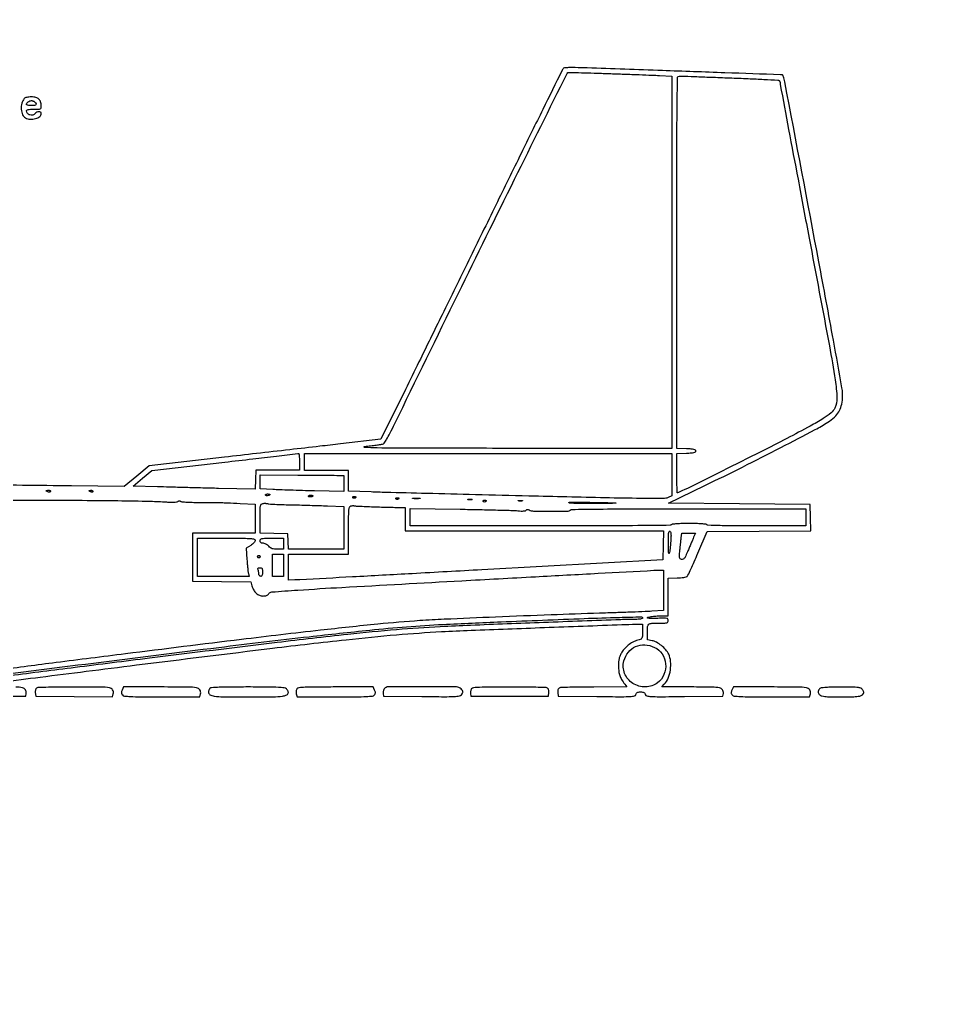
# Model space of a CAD drawing. Extents: x 56 to 1133, y 13 to 780.
# Drawn here: x 896.5 to 960.1, y 712.3 to 779.7 of the extents above; entities that cross this region are included whole.
import ezdxf

# ---------------------------------------------------------------- set-up
doc = ezdxf.new("R2010")
doc.units = 0
doc.header["$MEASUREMENT"] = 0

msp = doc.modelspace()

# ---------------------------------------------------------------- linework, layer by layer
for points in [[(1017.40694, 575.895877, -0.000001), (1070.584681, 576.252606, -0.000002), (1122.697079, 576.601864, -0.000762)], [(932.02633, 688.971428, 0.000018), (895.932329, 687.35495, 0.000001), (855.016472, 685.520999, 0.00389)], [(949.508039, 401.901185, -0.000001), (949.529232, 360.757398, -0.000095)], [(949.909968, 360.762414, -0.000001), (949.931161, 401.901185, -0.259795)], [(819.22083, 614.808985, -0.000001), (854.266873, 617.454773, -0.000007), (888.817591, 620.062598, -0.014541), (889.92855, 620.114007, 0.088015), (890.116728, 620.150732, 0.354957), (890.170848, 620.245186, 0.28061), (890.089177, 620.340395, 0.077667), (889.88625, 620.373064, 0.019653), (889.662207, 620.365286, 0.000005), (879.343089, 619.600119, 0.000095), (867.908699, 618.749962, 0.000058), (854.380738, 617.739988, -0.000134), (836.828641, 616.432261, -0.000615)], [(529.032925, 286.436984, -0.000002), (529.83462, 265.012438, -0.000004), (530.769888, 240.009811, -0.000003), (531.839084, 211.4154, 0.000001), (532.991169, 180.601107, 0.000001), (534.178651, 148.843697, 0.000001), (535.23949, 120.47627, 0.000003), (535.941746, 101.701946, 0.000115)], [(1130.14234, 577.288816, 0.000001), (1112.945079, 577.188951, 0.000111)], [(709.138363, 517.551959, 0.000072), (709.121796, 442.82444, 0.000019), (709.1172, 324.090018, -0.000009), (709.114218, 161.564965, -0.000147)], [(787.283956, 612.066652, -0.000003), (818.495633, 611.712747, -0.128867)], [(709.450724, 554.916273, 0.000002), (709.414274, 575.305401, 0.198447)], [(528.70788, 577.073614, 0.000003), (528.686579, 549.005158, 0.000159)], [(1130.319428, 549.297508, 0.000003), (1130.298148, 577.178284, 0.310328)], [(835.1712, 689.830976, -0.000072), (811.457516, 690.797751, -0.000023), (776.24206, 692.24018, -0.000005), (738.24719, 693.798592, -0.000834)], [(819.461704, 611.746638, -0.000005), (854.727234, 611.36384, -0.000007), (889.942947, 610.980699, -0.136758)], [(999.895262, 130.411957, -0.000016), (999.889323, 214.686923, -0.00001), (999.8874, 314.7966)], [(833.070889, 611.868944, -0.000002), (823.249833, 611.984443, -0.195857)], [(823.216169, 612.020117, -0.000002), (832.976516, 612.760134, -0.000205)], [(949.534419, 437.103757, -0.000003), (949.50785, 417.314747, -0.198562)], [(949.93135, 417.399347, -0.000003), (949.904781, 437.177782, -0.000198)], [(883.1394, 686.445843, 0.000014), (915.304651, 687.878093, 0.000063)], [(895.318023, 734.081, -0.000265), (897.961584, 734.418638, -0.00038), (901.113757, 734.817104, -0.000285), (904.5855, 735.251278, -0.000582), (913.944346, 736.405215, -0.003173), (919.013724, 736.991648, -0.005789), (922.481682, 737.329954, -0.008271), (925.5663, 737.543519, -0.003385), (927.603347, 737.636909, -0.000312), (932.650144, 737.830894, -0.000151), (937.984406, 738.030976, -0.008924), (938.95425, 738.049736), (939.3984, 738.0504), (939.3984, 737.544412, -0.008768), (939.392878, 737.229555, -0.089926), (939.365272, 737.102796, -0.180142), (939.300164, 737.032946, -0.05915), (939.16575, 736.984504, 0.054884), (938.821988, 736.863908, 0.04564), (938.489169, 736.665187, 0.045832), (938.199396, 736.410475, 0.056731), (937.983599, 736.123501, 0.025178), (937.863163, 735.892774, 0.047797), (937.794294, 735.695077, 0.043611), (937.760645, 735.476181, 0.017637), (937.751551, 735.174, 0.027001), (937.773071, 734.810733, 0.054884), (937.836205, 734.532094, 0.051511), (937.961435, 734.262887, 0.021217), (938.182425, 733.92615), (938.319238, 733.7358), (936.045869, 733.734505, 0.002929), (935.166399, 733.728852, 0.004537), (934.407248, 733.712635, 0.001523), (933.752986, 733.690724, 0.132895), (933.659976, 733.661875, 0.128667), (933.61786, 733.616655, 0.058144), (933.587761, 733.540807, 0.050883), (933.572583, 733.446723, 0.043008), (933.575376, 733.34592), (933.6033, 733.1013), (936.254652, 733.078934, 0.000926), (937.977979, 733.06759, 0.014899), (938.559742, 733.082176, 0.046391), (938.846847, 733.124856, 0.275339), (938.950569, 733.226984, -0.087084), (938.98735, 733.307287, -0.120432), (939.046281, 733.359798, -0.089811), (939.136594, 733.388628, -0.032476), (939.2715, 733.3974, -0.032476), (939.406406, 733.388628, -0.089811), (939.496719, 733.359798, -0.120432), (939.55565, 733.307287, -0.087084), (939.592431, 733.226984, 0.275339), (939.696153, 733.124856, 0.046391), (939.983258, 733.082176, 0.014899), (940.565021, 733.06759, 0.000926), (942.288348, 733.078934), (944.9397, 733.1013), (944.967344, 733.296307, 0.187027), (944.91064, 733.539626, 0.196407), (944.70606, 733.674885, 0.046084), (944.207413, 733.727032, 0.003023), (942.757294, 733.7358), (940.722506, 733.7358), (940.902415, 733.927305, 0.09398), (941.169027, 734.34622, 0.058316), (941.320969, 734.910858, 0.058039), (941.33887, 735.499127, 0.089623), (941.206335, 735.988858, 0.068371), (941.008148, 736.291623, 0.043257), (940.704181, 736.585316, 0.0438), (940.364082, 736.815111, 0.087246), (940.05791, 736.920878), (939.7368, 736.972225), (939.7368, 737.502261, -0.027203), (939.758224, 737.895757, -0.208898), (939.848077, 738.052449, -0.148614), (940.042217, 738.121822, -0.012033), (940.589719, 738.135, 0.006521), (940.940018, 738.139569, 0.066374), (941.083282, 738.162489, 0.192801), (941.149854, 738.215461, 0.130165), (941.175, 738.310416, 0.14981), (941.145703, 738.406002, 0.195689), (941.070423, 738.45635, 0.055954), (940.903675, 738.4716, 0.004359), (940.455703, 738.458466, -0.006818), (940.179907, 738.451738, -0.011382), (939.947757, 738.454526, -0.005112), (939.755748, 738.463171, -0.399223), (939.736603, 738.483481, -0.356035), (939.78101, 738.537523, -0.011856), (940.073998, 738.589371, -0.019474), (940.417385, 738.628166, -0.017812), (940.77315, 738.641669), (941.175, 738.6426), (941.17583, 739.93275), (941.17666, 741.2229), (941.783345, 741.242445, 0.013149), (942.022298, 741.25644, 0.017473), (942.238381, 741.282438, 0.014859), (942.414086, 741.31521, 0.141983), (942.480465, 741.351146, 0.088434), (942.533687, 741.426313, 0.001745), (942.733224, 741.854355, 0.004113), (942.960958, 742.35822, 0.002742), (943.213927, 742.939001), (943.856954, 744.4377), (947.42563, 744.45977), (950.994306, 744.481841), (950.970303, 745.39037), (950.9463, 746.2989), (946.067659, 746.3412), (941.189018, 746.3835), (943.698859, 747.601583, 0.003167), (946.275829, 748.872473, 0.002856), (948.927111, 750.219949, 0.001973), (951.283407, 751.446277, 0.024686), (952.14913, 751.957222, 0.036242), (952.613013, 752.313535, 0.072813), (952.909079, 752.666478, 0.076697), (953.082341, 753.076831, 0.0442), (953.16696, 753.607644, 0.061121), (953.129516, 754.322235, 0.001472), (952.542912, 757.594403, 0.001576), (951.541339, 762.991711, 0.000173), (949.197591, 775.38015, 0.017637), (949.155393, 775.56658, 0.027232), (949.104641, 775.723766, 0.025611), (949.052577, 775.840988, 0.281993), (949.010643, 775.866807, -0.008203), (948.894831, 775.86896, -0.000004), (945.073359, 776.002772, -0.000055), (940.773768, 776.15383, -0.000031), (935.588152, 776.336909, 0.00278), (934.760192, 776.361585, 0.015019), (934.31023, 776.358975, 0.02243), (934.034988, 776.336717, 0.200992), (933.932166, 776.277539, 0.048471), (933.870895, 776.178713, 0.000036), (932.538002, 773.475222, 0.000418), (931.054321, 770.458977, 0.000256), (929.309141, 766.899, -0.000046), (927.449301, 763.101098, -0.000048), (925.611477, 759.349957, -0.000046), (924.020368, 756.103935, -0.00021), (923.090189, 754.20873), (921.406622, 750.782161), (918.621961, 750.463351, -0.000039), (917.20238, 750.300939, -0.000013), (915.129916, 750.064052, -0.000013), (912.836805, 749.802065, -0.000015), (910.644522, 749.551723), (905.451745, 748.958905), (904.595622, 748.245385), (903.7395, 747.531866), (900.1017, 747.575273, 0.000959), (893.388762, 747.642503, 0.000144), (879.902699, 747.747837, 0.000108)], [(857.022983, 690.184946, 0.000007), (844.000706, 689.65054, 0.00449)], [(889.898022, 617.295255, 0.000005), (879.160027, 616.495422, 0.000006), (866.429746, 615.546889, 0.000005), (852.9372, 614.541247)], [(883.5201, 690.92987, 0.000031), (915.734638, 692.237406, 0.000116)], [(845.701455, 689.376656, -0.000011), (856.735476, 689.834143, -0.000142)], [(934.913496, 693.361716, -0.000014), (921.791289, 692.825595, -0.000025), (906.26751, 692.192572, -0.000018), (888.8076, 691.4821, 0.000035), (871.633284, 690.782654, 0.000057)], [(936.001442, 693.065973, 0.00002), (951.258275, 693.693865, 0.012008)], [(895.488244, 746.600458, 0.000966), (897.192691, 746.595906, -0.001219), (900.488035, 746.585439, -0.001957), (903.298279, 746.558662, -0.001896), (905.535492, 746.520102, -0.012384), (906.6582, 746.468655, 0.012946), (906.910245, 746.457389, 0.016522), (907.142759, 746.460706, 0.01451), (907.33454, 746.475372, 0.11847), (907.416763, 746.504566, -0.065876), (907.471772, 746.530832, -0.069896), (907.530615, 746.541195, -0.076028), (907.585542, 746.534739, -0.106389), (907.629225, 746.511956, 0.156786), (907.702811, 746.482421, 0.003731), (908.076569, 746.458775, 0.007841), (908.519412, 746.441035, 0.005202), (909.027963, 746.433939, -0.000447), (910.006965, 746.429589, -0.004373), (910.420338, 746.423767, -0.004718), (910.823709, 746.410747, -0.000567), (911.71305, 746.372628), (912.7494, 746.32703), (912.7494, 745.318915), (912.7494, 744.3108), (910.5921, 744.3108), (908.4348, 744.3108), (908.4348, 742.662631), (908.4348, 741.014462), (910.440929, 740.991781), (912.447059, 740.9691), (912.526222, 740.692916, 0.059997), (912.646518, 740.407591, 0.077436), (912.823611, 740.185619, 0.086328), (913.04249, 740.045141, 0.099922), (913.284942, 739.9962, 0.038926), (913.417951, 740.006571, 0.057331), (913.530765, 740.037813, 0.065466), (913.621964, 740.08948, 0.077571), (913.690831, 740.160534, -0.223752), (913.89855, 740.278256, -0.00212), (915.686358, 740.405603, -0.002756), (918.723217, 740.592174, -0.000208), (926.9622, 741.049328, -0.000144), (932.031263, 741.327018, -0.00023), (936.358748, 741.560834, -0.000038), (940.192024, 741.765884, -0.013686), (940.47705, 741.773295), (940.8366, 741.7728), (940.8366, 740.384795), (940.8366, 738.996791), (940.05405, 738.947724, -0.005325), (939.59145, 738.923661, -0.000813), (938.668857, 738.887018, -0.000909), (937.579843, 738.847522, -0.000788), (936.4374, 738.809969, 0.001486), (933.11936, 738.696269, 0.000974), (929.296751, 738.54645, 0.000777), (925.760813, 738.395466, 0.005822), (924.0858, 738.301783, 0.007964), (921.184006, 738.059082, 0.003243), (917.244186, 737.64046, 0.002267), (911.800862, 737.00135, 0.000752), (903.8241, 736.015914, 0.000639), (899.048269, 735.412422, 0.00116), (895.144869, 734.9049, 0.001405)], [(867.494661, 577.364799, 0.000005), (856.344487, 577.379916, 0.00021)], [(854.350852, 685.148576, -0.000011), (862.749698, 685.530438, -0.000146)], [(893.052368, 734.290719, -0.00056), (901.617716, 735.386022, -0.000939), (910.240389, 736.462379, -0.002423), (916.4718, 737.197721, -0.001737), (920.633953, 737.653799, -0.007061), (923.171363, 737.886737, -0.007295), (925.675488, 738.044284, -0.001943), (929.6694, 738.221553, -0.000338), (935.394408, 738.449487, -0.003309), (937.812003, 738.528084, -0.001807), (939.308727, 738.561416, -0.419687), (939.3984, 738.4734, -0.336141), (939.373264, 738.440235, -0.02505), (939.255505, 738.413456, -0.02669), (939.098427, 738.394493, -0.016355), (938.91195, 738.388136, 0.008914), (937.906175, 738.368832, 0.000164), (932.597826, 738.170494, 0.000334), (927.569609, 737.977606, 0.003393), (925.4817, 737.881919, 0.008073), (922.479335, 737.675243, 0.005736), (919.120694, 737.350647, 0.003216), (914.263687, 736.79331, 0.000619), (905.4738, 735.716314, 0.000594), (900.357975, 735.076884, 0.000901), (895.91082, 734.507518, 0.000714)], [(894.3066, 733.1013), (896.9715, 733.1013), (896.999144, 733.296307, 0.181106), (896.945656, 733.538333, 0.198449), (896.748458, 733.674158, 0.04838), (896.270032, 733.729256, 0.003343)], [(933.931778, 688.71039, 0.000029), (946.910723, 689.292724, 0.002763)], [(945.592197, 693.811947, -0.000008), (943.155962, 693.708513, -0.000008), (940.63565, 693.601586, -0.000011)]]:
    msp.add_lwpolyline(points, format="xyb")
for points in [[(937.080181, 775.951953, -0.000805), (938.144663, 775.916096, -0.000872), (939.181269, 775.877697, -0.00082), (940.069968, 775.841767, -0.00423), (940.56165, 775.816912), (941.4288, 775.765718), (941.4288, 762.956959), (941.4288, 750.1482), (930.32505, 750.158519, -0.000223), (923.662242, 750.167687, -0.002819), (921.149697, 750.186431, -0.016556), (920.279907, 750.22665, -0.907647), (920.2788, 750.290113, 0.001316), (920.696582, 750.339139, 0.001738), (921.077016, 750.38614, 0.001248), (921.395669, 750.427441, 0.016993), (921.511132, 750.446711, 0.188296), (921.625302, 750.520147, 0.022078), (921.795064, 750.77767, 0.017038), (922.022176, 751.188888, 0.004484), (922.357132, 751.862308, -0.000746), (926.72026, 760.80126, -0.001082), (930.60046, 768.677635, -0.000049), (934.20779, 775.958516, -0.283772), (934.330681, 776.035167, -0.008653), (934.434144, 776.033861, -0.000081), (935.194108, 776.010984, -0.000274), (936.068402, 775.984044, -0.000177)], [(945.389529, 775.655594, -0.001287), (946.670372, 775.604378, -0.00207), (947.761861, 775.553389, -0.000349), (948.726693, 775.503637, -0.125999), (948.794679, 775.48239, -0.101683), (948.824921, 775.453862, -0.051971), (948.850417, 775.408071, -0.04859), (948.867748, 775.353419, -0.052543), (948.8736, 775.297882, 0.046213), (948.8837, 775.188834, 0.000028), (949.459926, 772.105888, 0.000361), (950.104324, 768.672996, 0.00022), (950.869603, 764.622124, -0.000471), (952.266382, 757.208118, -0.008797), (952.663287, 754.863287, -0.027214), (952.781233, 753.634221, -0.122159), (952.637458, 752.931663, -0.110114), (952.379712, 752.602502, -0.030426), (951.844273, 752.215128, -0.017802), (950.948305, 751.69032, -0.003716), (949.3389, 750.838404, -0.00357), (947.553561, 749.926413, -0.00115), (944.89419, 748.599454, -0.000091), (941.935539, 747.132327, -0.11555), (941.808624, 747.1026, -0.404183), (941.791739, 747.118915, -0.000923), (941.779368, 747.499175, -0.004793), (941.770177, 747.934971, -0.002875), (941.7672, 748.452641), (941.7672, 749.802683), (942.42285, 749.827391, 0.007884), (942.758141, 749.845325, 0.03953), (942.943957, 749.87307, 0.086977), (943.043909, 749.915419, 0.254416), (943.0785, 749.979, 0.254416), (943.043909, 750.042581, 0.086977), (942.943957, 750.08493, 0.03953), (942.758141, 750.112675, 0.007884), (942.42285, 750.130609), (941.7672, 750.155317), (941.7672, 762.968659, -0.0002), (941.770415, 770.988165, -0.002688), (941.788593, 773.930371, -0.001606), (941.81447, 775.682686, -0.410908), (941.91525, 775.781011, -0.007299), (942.029749, 775.778574, -0.000052), (942.99689, 775.743762, -0.000199), (944.103896, 775.703359, -0.000128)], [(896.851405, 774.225099, 0.114925), (896.691181, 773.904836, 0.076162), (896.656954, 773.493434, 0.080934), (896.745414, 773.116557, 0.173547), (896.943148, 772.898135, 0.109914), (897.269475, 772.806961, 0.084518), (897.63798, 772.849577, 0.098743), (897.925994, 772.999746, 0.227122), (898.029, 773.214812, 0.266905), (897.982532, 773.29566, 0.140535), (897.866596, 773.325048, 0.101639), (897.720976, 773.290403, 0.110931), (897.606, 773.2017, -0.157191), (897.441765, 773.097299, -0.140647), (897.239277, 773.102372, -0.146525), (897.076088, 773.212939, -0.17277), (897.0138, 773.38782, -0.271111), (897.043282, 773.438197, -0.074749), (897.132565, 773.472067, -0.041317), (897.284854, 773.492099, -0.01205), (897.5214, 773.4978, 0.006964), (897.849912, 773.502375, 0.101771), (897.962161, 773.528741, 0.233601), (898.013558, 773.592523, 0.054883), (898.029, 773.732776, 0.075665), (897.987563, 774.005023, 0.133341), (897.866173, 774.195579, 0.124234), (897.65795, 774.306983, 0.061094), (897.357762, 774.3438, 0.023108), (897.184253, 774.335777, 0.034475), (897.034388, 774.311386, 0.040139), (896.917842, 774.273989, 0.122442)], [(897.58908, 773.98848, -0.062762), (897.676409, 773.875967, -0.342546), (897.667397, 773.804454, -0.176014), (897.575383, 773.76148, -0.022123), (897.3522, 773.7516, -0.01883), (897.222488, 773.756487, -0.03053), (897.113205, 773.771481, -0.031449), (897.032788, 773.792897, -0.322437), (897.0138, 773.81928, -0.159399), (897.042385, 773.906667, -0.06604), (897.129434, 773.997493, -0.06369), (897.242926, 774.06669, -0.10547), (897.3522, 774.09, -0.062206), (897.411447, 774.0826, -0.039117), (897.477619, 774.060178, -0.038823), (897.540293, 774.02735, -0.056383)], [(915.795, 749.235792), (915.795, 748.661784), (914.29335, 748.664742), (912.7917, 748.6677), (912.766848, 748.004086), (912.741996, 747.340471), (910.228848, 747.401738, -0.000384), (909.143513, 747.429032, -0.000296), (907.959756, 747.460415, -0.0003), (906.853758, 747.491055, -0.000717), (906.033382, 747.515453), (904.351064, 747.5679), (905.000481, 748.100562), (905.649898, 748.633224), (910.658999, 749.21216, 0.000037), (912.584078, 749.434799, 0.000061), (914.215315, 749.62378, 0.000005), (915.680037, 749.793665, 0.007717), (915.73155, 749.800448, -0.410257), (915.756733, 749.781998, -0.011993), (915.776362, 749.638438, -0.017596), (915.790443, 749.455234, -0.010382)], [(941.4288, 748.349952), (941.4288, 746.890104), (941.160405, 746.771301, -0.104824), (940.839168, 746.703558, -0.002509), (939.303849, 746.712877, -0.00289), (936.833413, 746.754551, -0.000378), (931.579455, 746.877538, -0.000152), (927.900052, 746.967568, -0.000201), (924.548928, 747.051927, -0.000143), (921.73909, 747.124592, -0.00198), (920.72295, 747.155189), (919.179, 747.207799), (919.179, 747.9166), (919.179, 748.6254), (917.6562, 748.6254), (916.1334, 748.6254), (916.1334, 749.2176), (916.1334, 749.8098), (928.7811, 749.8098), (941.4288, 749.8098)], [(918.56565, 748.297126), (918.8406, 748.287), (918.8406, 747.733723), (918.8406, 747.180446), (916.83135, 747.228702, -0.001191), (915.998503, 747.25069, -0.001157), (915.157592, 747.276842, -0.001141), (914.418258, 747.303236, -0.004293), (913.95495, 747.32482), (913.0878, 747.372682), (913.0878, 747.852519), (913.0878, 748.332355), (915.68925, 748.319803, -0.000314), (916.705919, 748.314259, -0.00045), (917.607291, 748.307964, -0.00024), (918.370556, 748.30158, -0.006992)], [(898.665784, 747.190895, -0.126981), (898.637313, 747.163584, -0.081026), (898.593988, 747.147755, -0.072258), (898.542804, 747.145484, -0.066719), (898.491591, 747.157646, -0.027681), (898.386904, 747.204617, -0.395517), (898.374411, 747.239888, -0.275668), (898.411646, 747.266469, -0.020503), (898.541593, 747.2718, -0.045552), (898.604852, 747.266025, -0.099152), (898.649928, 747.248034, -0.177225), (898.669809, 747.221475, -0.214542)], [(901.5822, 747.189855, -0.184534), (901.571838, 747.162734, -0.147206), (901.544923, 747.146286, -0.100118), (901.503891, 747.143958, -0.055937), (901.4553, 747.156606, -0.02136), (901.406692, 747.177682, -0.030395), (901.365677, 747.200765, -0.030693), (901.33577, 747.222789, -0.222225), (901.3284, 747.238551, -0.289661), (901.336529, 747.251405, -0.046727), (901.365677, 747.262033, -0.039339), (901.40667, 747.269391, -0.024748), (901.4553, 747.2718, -0.062722), (901.503821, 747.265689, -0.08088), (901.544923, 747.247729, -0.098158), (901.572429, 747.221107, -0.152681)], [(915.1605, 746.276329, -0.001674), (915.792965, 746.262121, -0.001172), (916.505508, 746.242056, -0.001182), (917.18808, 746.219619, -0.002466), (917.71965, 746.198262), (918.8406, 746.147686), (918.8406, 744.679343), (918.8406, 743.211), (916.941137, 743.211), (915.041674, 743.211), (915.016487, 743.73975), (914.9913, 744.2685), (914.03955, 744.292421), (913.0878, 744.316341), (913.0878, 745.322887, -0.002958), (913.091619, 745.968362, -0.042202), (913.113713, 746.197352, -0.148432), (913.170477, 746.307661, -0.154298), (913.27815, 746.365737, -0.03192), (913.360333, 746.376035, -0.025298), (913.449862, 746.376952, -0.025941), (913.53327, 746.369239, -0.056351), (913.5954, 746.352932, 0.078055), (913.689932, 746.332442, 0.002188), (914.107494, 746.310172, 0.004427), (914.600219, 746.290427, 0.003021)], [(913.7646, 746.984751, -0.291414), (913.732334, 746.934091, -0.069655), (913.632337, 746.903436, -0.0667), (913.52392, 746.900706, -0.231296), (913.466216, 746.937095, -0.214542), (913.462191, 746.967675, -0.177225), (913.482072, 746.994234, -0.099152), (913.527148, 747.012225, -0.045552), (913.590407, 747.018, -0.017964), (913.657179, 747.0156, -0.029198), (913.713431, 747.008233, -0.029196), (913.755081, 746.997732, -0.327354)], [(916.7256, 746.900151, -0.291414), (916.693334, 746.849491, -0.069655), (916.593337, 746.818836, -0.0667), (916.48492, 746.816106, -0.231296), (916.427216, 746.852495, -0.214542), (916.423191, 746.883075, -0.177225), (916.443072, 746.909634, -0.099152), (916.488148, 746.927625, -0.045552), (916.551407, 746.9334, -0.017964), (916.618179, 746.931, -0.029198), (916.674431, 746.923633, -0.029196), (916.716081, 746.913132, -0.327354)], [(919.6866, 746.811493, -0.211827), (919.662608, 746.757402, -0.127879), (919.599385, 746.724371, -0.122608), (919.526024, 746.725612, -0.191362), (919.475953, 746.76282, -0.136093), (919.466456, 746.795472, -0.190788), (919.477167, 746.823543, -0.140899), (919.508117, 746.842488, -0.067432), (919.554707, 746.8488, -0.026751), (919.605246, 746.846094, -0.042195), (919.647856, 746.837841, -0.051652), (919.677887, 746.825886, -0.279105)], [(922.6476, 746.726893, -0.211827), (922.623608, 746.672802, -0.127879), (922.560385, 746.639771, -0.122608), (922.487024, 746.641012, -0.191362), (922.436953, 746.67822, -0.136093), (922.427456, 746.710872, -0.190788), (922.438167, 746.738943, -0.140899), (922.469117, 746.757888, -0.067432), (922.515707, 746.7642, -0.026751), (922.566246, 746.761494, -0.042195), (922.608856, 746.753241, -0.051652), (922.638887, 746.741286, -0.279105)], [(924.06465, 746.703605, -0.023547), (923.958712, 746.692627, -0.014044), (923.832, 746.689067, -0.014044), (923.705288, 746.692627, -0.023547), (923.59935, 746.703605, -0.124239), (923.56869, 746.716479, -0.664672), (923.571723, 746.728496, -0.03126), (923.665286, 746.736736, -0.006336), (923.832, 746.738848, -0.006336), (923.998714, 746.736736, -0.03126), (924.092277, 746.728496, -0.664672), (924.09531, 746.716479, -0.124239)], [(927.66176, 746.624108, -0.06278), (927.611174, 746.610701, -0.030339), (927.544249, 746.605806, -0.029507), (927.472899, 746.609137, -0.037336), (927.40796, 746.620973, -0.087174), (927.375332, 746.635891, -0.597527), (927.376816, 746.649437, -0.080377), (927.42173, 746.659672, -0.012823), (927.5121, 746.663107, -0.014395), (927.603478, 746.661605, -0.052471), (927.660755, 746.652944, -0.333666), (927.671656, 746.639235, -0.31318)], [(928.6542, 746.557693, -0.211827), (928.630208, 746.503602, -0.127879), (928.566985, 746.470571, -0.122608), (928.493624, 746.471812, -0.191362), (928.443553, 746.50902, -0.136093), (928.434056, 746.541672, -0.190788), (928.444767, 746.569743, -0.140899), (928.475717, 746.588688, -0.067432), (928.522307, 746.595, -0.026751), (928.572846, 746.592294, -0.042195), (928.615456, 746.584041, -0.051652), (928.645487, 746.572086, -0.279105)], [(931.13036, 746.539508, -0.06278), (931.079774, 746.526101, -0.030339), (931.012849, 746.521206, -0.029507), (930.941499, 746.524537, -0.037336), (930.87656, 746.536373, -0.087174), (930.843932, 746.551291, -0.597527), (930.845416, 746.564837, -0.080377), (930.89033, 746.575072, -0.012823), (930.9807, 746.578507, -0.014395), (931.072078, 746.577005, -0.052471), (931.129355, 746.568344, -0.333666), (931.140256, 746.554635, -0.31318)], [(937.5795, 746.396534, -0.936334), (937.579388, 746.385673, -0.006835), (937.309044, 746.37437, -0.003557), (936.827024, 746.364245, -0.001528), (936.1836, 746.357276, -0.003387), (935.511827, 746.356603, -0.005196), (934.929968, 746.36601, -0.001958), (934.43133, 746.381209, -0.13351), (934.351317, 746.405945, -0.750581), (934.363007, 746.446261, -0.000933), (935.639883, 746.44492, -0.003923), (936.827554, 746.432137, -0.014353)], [(921.169227, 746.130224, 0.00043), (921.736231, 746.113952, 0.000571), (922.251795, 746.100189, 0.000402), (922.684183, 746.08949, 0.005782), (922.83795, 746.087588), (923.0706, 746.0874), (923.0706, 745.2837), (923.0706, 744.48), (931.956285, 744.48), (940.84197, 744.48), (940.818135, 743.48595), (940.7943, 742.4919), (928.3581, 741.799674, -0.000142), (923.558922, 741.533912, -0.000225), (919.444565, 741.309108, -0.000048), (915.825573, 741.113351, -0.010265), (915.47775, 741.101724), (915.0336, 741.096), (915.0336, 741.9843), (915.0336, 742.8726), (917.1063, 742.8726), (919.179, 742.8726), (919.179, 744.516097, -0.002), (919.182915, 745.495, -0.019962), (919.202541, 745.904267, -0.051116), (919.243496, 746.117249, -0.263135), (919.32705, 746.197313, -0.033634), (919.393154, 746.209494, -0.02285), (919.469512, 746.214793, -0.023078), (919.54404, 746.213112, -0.042127), (919.604127, 746.203853, 0.046304), (919.698584, 746.190102, 0.001252), (920.117099, 746.169363, 0.002592), (920.609609, 746.148752, 0.001772)], [(930.821164, 745.863739, 0.012785), (931.052401, 745.846829, 0.031001), (931.223501, 745.849319, 0.040775), (931.34288, 745.868344, 0.196907), (931.397348, 745.907923, -0.111284), (931.433046, 745.944354, -0.1275), (931.479207, 745.959665, -0.096409), (931.53725, 745.952338, -0.043426), (931.608118, 745.92199, 0.117855), (931.905669, 745.843864, 0.004489), (933.059169, 745.828677, 0.003121), (934.244177, 745.831113, 0.196756), (934.432803, 745.910163, -0.195477), (934.547473, 745.958552, -0.000467), (936.386837, 745.981164, -0.002208), (938.817711, 745.99804, -0.000631), (942.58782, 746.0028), (950.6502, 746.0028), (950.6502, 745.4106), (950.6502, 744.8184), (947.271193, 744.8184, -0.001772), (945.820313, 744.823541, -0.004391), (944.757558, 744.840407, -0.001183), (943.908626, 744.863348, -0.252106), (943.8399, 744.903, 0.235), (943.782114, 744.938875, 0.006279), (943.474384, 744.963985, 0.011209), (943.089266, 744.981882, 0.006005), (942.6132, 744.9876, 0.006005), (942.137134, 744.981882, 0.011209), (941.752016, 744.963985, 0.006279), (941.444286, 744.938875, 0.235), (941.3865, 744.903, -0.257224), (941.313422, 744.861768, -0.000193), (939.072612, 744.839873, -0.001716), (936.295365, 744.823343, -0.00063), (932.371607, 744.8184), (923.409, 744.8184), (923.409, 745.421928), (923.409, 746.025457), (926.85645, 745.970174, -0.00115), (928.214642, 745.94527, -0.001551), (929.443158, 745.916104, -0.001048), (930.473964, 745.886269, -0.016886)], [(941.35643, 743.879636, -0.007471), (941.340058, 743.647437, -0.005963), (941.315686, 743.39763, -0.006032), (941.287565, 743.166843, -0.01512), (941.25995, 742.9995, -0.096793), (941.230274, 742.926638, -0.695821), (941.205884, 742.932215, -0.027242), (941.191389, 743.123325, -0.002779), (941.184269, 743.5776, -0.005048), (941.184261, 744.033425, -0.024782), (941.199598, 744.290318, -0.048593), (941.229177, 744.431662, -0.42238), (941.28075, 744.457736, -0.227277), (941.32771, 744.41145, -0.053927), (941.354332, 744.301677, -0.034963), (941.364619, 744.131219, -0.011457)], [(912.748353, 743.82435, -0.141183), (912.72756, 743.754052, -0.039351), (912.657679, 743.661507, -0.036383), (912.558401, 743.564731, -0.031235), (912.441147, 743.477892), (912.134988, 743.279484), (912.182899, 742.504992, 0.005389), (912.205468, 742.194507, 0.006412), (912.233674, 741.902092, 0.005618), (912.263356, 741.65639, 0.040693), (912.288472, 741.54015), (912.346134, 741.3498), (910.559667, 741.3498), (908.7732, 741.3498), (908.7732, 742.6611), (908.7732, 743.9724), (910.7613, 743.9724, -0.001494), (911.968891, 743.968792, -0.0171), (912.444225, 743.949686, -0.045789), (912.68304, 743.909703, -0.342657)], [(914.6952, 743.5917), (914.6952, 743.211), (914.286947, 743.211, -0.022814), (914.07096, 743.22086, -0.061092), (913.920705, 743.253401, -0.073823), (913.799688, 743.316817, -0.04667), (913.68, 743.4225, 0.04365), (913.589447, 743.503434, 0.037766), (913.481876, 743.571872, 0.039555), (913.374201, 743.618935, 0.08344), (913.284553, 743.634, -0.052371), (913.193723, 743.64354, -0.125898), (913.133544, 743.673338, -0.141939), (913.099386, 743.72564, -0.074276), (913.0878, 743.8032, -0.179874), (913.122006, 743.895207, -0.16431), (913.209412, 743.946797, -0.047763), (913.400791, 743.96833, -0.004147), (913.8915, 743.9724), (914.6952, 743.9724)], [(942.921858, 744.03585, 0.000198), (942.859437, 743.888513, 0.000052), (942.759366, 743.651978, 0.000052), (942.645442, 743.382543, 0.000054), (942.532449, 743.115151, -0.007671), (942.376115, 742.760369, -0.051193), (942.278222, 742.594318, -0.126904), (942.190339, 742.522761, -0.173375), (942.089467, 742.513906, -0.114753), (941.998899, 742.561551, -0.168304), (941.954221, 742.638772, -0.06482), (941.945362, 742.782457, -0.006878), (941.972762, 743.117355, -0.002563), (941.996691, 743.354609, -0.002166), (942.024373, 743.605302, -0.002184), (942.051604, 743.833674, -0.006097), (942.073358, 743.99355), (942.120472, 744.3108), (942.579471, 744.3108), (943.038471, 744.3108)], [(913.0878, 742.7034, -0.099038), (913.081341, 742.671113, -0.097945), (913.062949, 742.643651, -0.097945), (913.035487, 742.625259, -0.099038), (913.0032, 742.6188, -0.099038), (912.970913, 742.625259, -0.097945), (912.943451, 742.643651, -0.097945), (912.925059, 742.671113, -0.099038), (912.9186, 742.7034, -0.099038), (912.925059, 742.735687, -0.097945), (912.943451, 742.763149, -0.097945), (912.970913, 742.781541, -0.099038), (913.0032, 742.788, -0.099038), (913.035487, 742.781541, -0.097945), (913.062949, 742.763149, -0.097945), (913.081341, 742.735687, -0.099038)], [(913.257, 741.6459, -0.025511), (913.250072, 741.510199, -0.075863), (913.226786, 741.4203, -0.129352), (913.186735, 741.368926, -0.164293), (913.1301, 741.3498, -0.127041), (913.081705, 741.362298, -0.100761), (913.040477, 741.39747, -0.089645), (913.012761, 741.450083, -0.076657), (913.0032, 741.512081, 0.025883), (912.999476, 741.583968, 0.017054), (912.988116, 741.666001, 0.017174), (912.971549, 741.745256, 0.03151), (912.951849, 741.808181, -0.076984), (912.93853, 741.869837, -0.207384), (912.953575, 741.911065, -0.16083), (912.998048, 741.934958, -0.043546), (913.078749, 741.942, -0.077451), (913.169902, 741.927795, -0.181898), (913.223118, 741.885717, -0.113796), (913.250022, 741.803226, -0.022166)], [(940.228025, 736.464471, -0.139589), (940.755615, 736.009077, -0.124038), (940.994189, 735.322672, -0.121688), (940.880821, 734.594705, -0.131377), (940.442303, 734.027265, -0.159809), (939.609169, 733.737546, -0.149597), (938.740768, 733.986567, -0.152836), (938.172877, 734.67294, -0.167312), (938.12434, 735.53355, -0.099878), (938.43207, 736.132948, -0.120776), (938.931478, 736.518149, -0.11889), (939.558872, 736.63228, -0.094776)], [(897.704976, 733.661875, 0.128667), (897.66286, 733.616655, 0.058144), (897.632761, 733.540807, 0.050883), (897.617583, 733.446723, 0.043008), (897.620376, 733.34592), (897.6483, 733.1013), (900.290136, 733.078947), (902.931973, 733.056595), (902.985633, 733.270396, 0.21003), (902.941669, 733.529406, 0.206874), (902.720714, 733.674367, 0.041022), (902.140178, 733.727129, 0.002289), (900.323991, 733.734505, 0.002657), (899.355138, 733.728854, 0.004145), (898.520728, 733.712635, 0.001275), (897.798747, 733.69077, 0.133835)], [(903.598348, 733.526805, 0.032867), (903.557248, 733.418213, 0.083206), (903.546335, 733.334784, 0.100504), (903.563836, 733.2621, 0.064112), (903.610521, 733.188405, 0.194525), (903.747055, 733.114908, 0.0155), (904.164157, 733.082068, 0.010438), (904.868872, 733.063249, 0.001456), (906.328547, 733.059), (908.939176, 733.059), (908.992535, 733.271599, 0.21437), (908.946423, 733.530223, 0.203598), (908.720822, 733.674922, 0.039968), (908.12858, 733.727593, 0.002202), (906.265327, 733.7358), (903.693573, 733.7358)], [(909.63612, 733.63428, 0.056383), (909.59725, 733.585493, 0.038823), (909.564421, 733.522819, 0.039117), (909.542, 733.456647, 0.062206), (909.5346, 733.3974, 0.260106), (909.640408, 733.207766, 0.108033), (909.926654, 733.107253, 0.028542), (910.553528, 733.066202, 0.002081), (912.2841, 733.059, 0.002109), (913.975892, 733.066136, 0.025694), (914.62274, 733.104872, 0.087757), (914.927366, 733.194534, 0.284709), (915.0336, 733.365977, 0.092765), (915.024399, 733.415144, 0.03537), (914.994548, 733.478435, 0.033525), (914.951531, 733.544315, 0.034996), (914.900657, 733.602857, 0.167164), (914.747, 733.677867, 0.018178), (914.348681, 733.712414, 0.011028), (913.669396, 733.731512, 0.001513), (912.252677, 733.7358, 0.002051), (911.042515, 733.730835, 0.007644), (910.281049, 733.712943, 0.005672), (909.751741, 733.68639, 0.182985)], [(915.626712, 733.609999, 0.084755), (915.589375, 733.545332, 0.051243), (915.567256, 733.459467, 0.048233), (915.562176, 733.364303, 0.050754), (915.575665, 733.271599), (915.629024, 733.059), (918.239653, 733.059, 0.001456), (919.699328, 733.063249, 0.010438), (920.404043, 733.082068, 0.0155), (920.821145, 733.114908, 0.194525), (920.957679, 733.188405, 0.064112), (921.004364, 733.2621, 0.100504), (921.021865, 733.334784, 0.083206), (921.010952, 733.418213, 0.032867), (920.969852, 733.526805), (920.874627, 733.7358), (918.302873, 733.7358, 0.001531), (916.887583, 733.731466, 0.010212), (916.183065, 733.712757, 0.014104), (915.759287, 733.680837, 0.19613)], [(921.636265, 733.613557, 0.074494), (921.599386, 733.55259, 0.041702), (921.572734, 733.469939, 0.040508), (921.559352, 733.379946, 0.051913), (921.562456, 733.296307), (921.5901, 733.1013), (924.2127, 733.07882, 0.001225), (925.77836, 733.069235, 0.012082), (926.437159, 733.082738, 0.024457), (926.801395, 733.116916, 0.201729), (926.94105, 733.200739, 0.033717), (927.020311, 733.325853, 0.142148), (927.039061, 733.411765, 0.144944), (927.008755, 733.493415, 0.035542), (926.913857, 733.602857, 0.196047), (926.596875, 733.736208, 0.002251), (924.262637, 733.751449, 0.002072), (921.917044, 733.746486, 0.221471)], [(927.642865, 733.613557, 0.074494), (927.605986, 733.55259, 0.041702), (927.579334, 733.469939, 0.040508), (927.565952, 733.379946, 0.051913), (927.569056, 733.296307), (927.5967, 733.1013), (930.2616, 733.1013), (932.9265, 733.1013), (932.954424, 733.34592, 0.043008), (932.957217, 733.446723, 0.050883), (932.942039, 733.540807, 0.058144), (932.91194, 733.616655, 0.128667), (932.869824, 733.661875, 0.133835), (932.776053, 733.69077, 0.001275), (932.054072, 733.712635, 0.004145), (931.219662, 733.728854, 0.002657), (930.250809, 733.734505, 0.00163), (928.894023, 733.730783, 0.010085), (928.197153, 733.712539, 0.013012), (927.771076, 733.681652, 0.197428)], [(945.559948, 733.526805, 0.032867), (945.518848, 733.418213, 0.083206), (945.507935, 733.334784, 0.100504), (945.525436, 733.2621, 0.064112), (945.572121, 733.188405, 0.194525), (945.708655, 733.114908, 0.0155), (946.125757, 733.082068, 0.010438), (946.830472, 733.063249, 0.001456), (948.290147, 733.059), (950.900776, 733.059), (950.954135, 733.271599, 0.21437), (950.908023, 733.530223, 0.203598), (950.682422, 733.674922, 0.039968), (950.09018, 733.727593, 0.002202), (948.226927, 733.7358), (945.655173, 733.7358)], [(951.64425, 733.644424, 0.06652), (951.587621, 733.600451, 0.053595), (951.53969, 733.540025, 0.0552), (951.507114, 733.473142, 0.085946), (951.4962, 733.410116, 0.186037), (951.567938, 733.223983, 0.154813), (951.752342, 733.116463, 0.049872), (952.144286, 733.068795, 0.005341), (953.0613, 733.059, 0.005435), (953.946021, 733.068617, 0.043012), (954.353007, 733.112623, 0.124784), (954.55123, 733.206419, 0.223763), (954.6264, 733.365977, 0.092765), (954.617199, 733.415144, 0.03537), (954.587348, 733.478435, 0.033525), (954.544331, 733.544315, 0.034996), (954.493457, 733.602857, 0.138731), (954.369353, 733.672227, 0.035578), (954.140262, 733.709872, 0.019739), (953.764866, 733.729512, 0.0037), (953.076407, 733.733227, 0.006116), (952.570126, 733.72602, 0.008866), (952.123476, 733.706267, 0.005798), (951.753688, 733.67903, 0.111026)]]:
    msp.add_lwpolyline(points, format="xyb", close=True)
msp.add_lwpolyline([(914.6952, 742.1112), (914.6952, 741.3498), (914.3145, 741.3498), (913.9338, 741.3498), (913.9338, 742.1112), (913.9338, 742.8726), (914.3145, 742.8726), (914.6952, 742.8726)], close=True)

doc.saveas('drawing.dxf')
